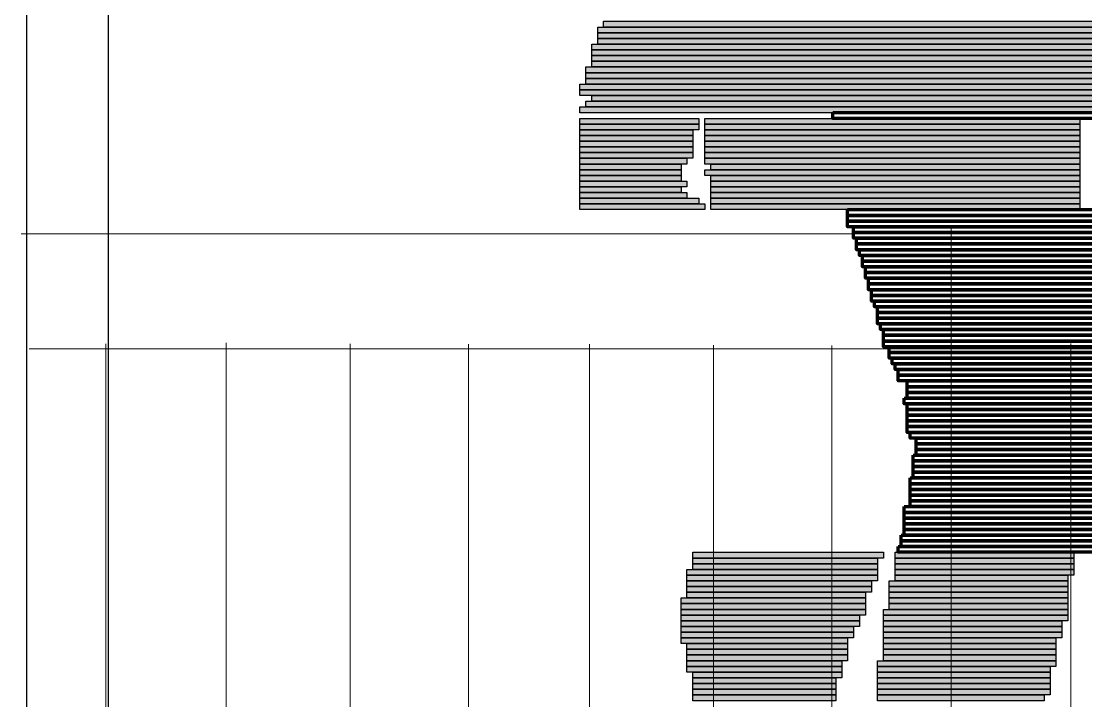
# Model space of a CAD drawing. Header units: millimetres. Extents: x 7 to 41668, y 3977 to 28530.
# Drawn here: x 16826 to 17973, y 15720 to 16451 of the extents above; entities that cross this region are included whole.
import ezdxf

# ---------------------------------------------------------------- set-up
doc = ezdxf.new("R2010")
doc.units = ezdxf.units.MM
doc.header["$LTSCALE"] = 50
doc.layers.add('00_Wand_Bestand', color=7, linetype='Continuous')
doc.layers.add('05_Linien_stark', color=7, linetype='Continuous')

msp = doc.modelspace()

# ---------------------------------------------------------------- hatches: boundary and pattern name
at = {"layer": '00_Wand_Bestand'}
for points in [[(17453.2, 16451.5), (18331.7, 16451.5), (18331.7, 16445.3), (17453.2, 16445.3)], [(17446.8, 16445.3), (18331.7, 16445.3), (18331.7, 16439.2), (17446.8, 16439.2)], [(17446.8, 16439.2), (18331.7, 16439.2), (18331.7, 16433), (17446.8, 16433)], [(17440.4, 16426.9), (18331.7, 16426.9), (18331.7, 16420.7), (17440.4, 16420.7)], [(17446.8, 16433), (18331.7, 16433), (18331.7, 16426.9), (17446.8, 16426.9)], [(17440.4, 16420.7), (18331.7, 16420.7), (18331.7, 16414.6), (17440.4, 16414.6)], [(17440.4, 16414.6), (18331.7, 16414.6), (18331.7, 16408.4), (17440.4, 16408.4)], [(17434, 16402.3), (18325.3, 16402.3), (18325.3, 16396.1), (17434, 16396.1)], [(17440.4, 16408.4), (18331.7, 16408.4), (18331.7, 16402.3), (17440.4, 16402.3)], [(17434, 16396.1), (18325.3, 16396.1), (18325.3, 16389.9), (17434, 16389.9)], [(17427.6, 16383.8), (18325.3, 16383.8), (18325.3, 16377.6), (17427.6, 16377.6)], [(17434, 16390), (18325.3, 16390), (18325.3, 16383.8), (17434, 16383.8)], [(17427.6, 16377.6), (18318.9, 16377.6), (18318.9, 16371.5), (17427.6, 16371.5)], [(17440.4, 16371.5), (18318.9, 16371.5), (18318.9, 16365.4), (17440.4, 16365.4)], [(17427.6, 16359.2), (18312.5, 16359.2), (18312.5, 16353), (17427.6, 16353)], [(17434, 16365.4), (18318.9, 16365.4), (18318.9, 16359.2), (17434, 16359.2)], [(17427.6, 16346.9), (17555.8, 16346.9), (17555.8, 16340.8), (17427.6, 16340.8)], [(17562.2, 16346.9), (17966.2, 16346.9), (17966.2, 16340.8), (17562.2, 16340.8)], [(17427.6, 16340.8), (17555.8, 16340.8), (17555.8, 16334.6), (17427.6, 16334.6)], [(17427.6, 16334.6), (17549.4, 16334.6), (17549.4, 16328.5), (17427.6, 16328.5)], [(17562.2, 16340.8), (17966.2, 16340.8), (17966.2, 16334.6), (17562.2, 16334.6)], [(17562.2, 16334.6), (17966.2, 16334.6), (17966.2, 16328.5), (17562.2, 16328.5)], [(17427.6, 16328.5), (17549.4, 16328.5), (17549.4, 16322.3), (17427.6, 16322.3)], [(17427.6, 16322.3), (17549.4, 16322.3), (17549.4, 16316.2), (17427.6, 16316.2)], [(17562.2, 16328.5), (17966.2, 16328.5), (17966.2, 16322.3), (17562.2, 16322.3)], [(17562.2, 16322.3), (17966.2, 16322.3), (17966.2, 16316.2), (17562.2, 16316.2)], [(17427.6, 16316.2), (17549.4, 16316.2), (17549.4, 16310), (17427.6, 16310)], [(17562.2, 16316.2), (17966.2, 16316.2), (17966.2, 16310), (17562.2, 16310)], [(17427.6, 16310), (17549.4, 16310), (17549.4, 16303.9), (17427.6, 16303.9)], [(17427.6, 16303.9), (17543, 16303.9), (17543, 16297.7), (17427.6, 16297.7)], [(17562.2, 16310), (17966.2, 16310), (17966.2, 16303.9), (17562.2, 16303.9)], [(17562.2, 16303.9), (17966.2, 16303.9), (17966.2, 16297.7), (17562.2, 16297.7)], [(17427.6, 16297.7), (17536.6, 16297.7), (17536.6, 16291.6), (17427.6, 16291.6)], [(17427.6, 16291.6), (17536.6, 16291.6), (17536.6, 16285.4), (17427.6, 16285.4)], [(17562.2, 16291.6), (17966.2, 16291.6), (17966.2, 16285.4), (17562.2, 16285.4)], [(17568.7, 16297.7), (17966.3, 16297.7), (17966.3, 16291.6), (17568.7, 16291.6)], [(17427.6, 16285.4), (17536.6, 16285.4), (17536.6, 16279.3), (17427.6, 16279.3)], [(17427.6, 16279.3), (17543, 16279.3), (17543, 16273.1), (17427.6, 16273.1)], [(17568.7, 16285.4), (17966.3, 16285.4), (17966.3, 16279.3), (17568.7, 16279.3)], [(17568.7, 16279.3), (17966.3, 16279.3), (17966.3, 16273.1), (17568.7, 16273.1)], [(17427.6, 16273.1), (17536.6, 16273.1), (17536.6, 16267), (17427.6, 16267)], [(17427.6, 16267), (17543, 16267), (17543, 16260.8), (17427.6, 16260.8)], [(17568.7, 16273.1), (17966.3, 16273.1), (17966.3, 16267), (17568.7, 16267)], [(17568.7, 16267), (17966.3, 16267), (17966.3, 16260.8), (17568.7, 16260.8)], [(17427.6, 16260.8), (17555.8, 16260.8), (17555.8, 16254.7), (17427.6, 16254.7)], [(17427.6, 16254.7), (17562.2, 16254.7), (17562.2, 16248.6), (17427.6, 16248.6)], [(17568.7, 16260.8), (17966.3, 16260.8), (17966.3, 16254.7), (17568.7, 16254.7)], [(17568.7, 16254.7), (17966.3, 16254.7), (17966.3, 16248.6), (17568.7, 16248.6)], [(17549.4, 15879.6), (17754.6, 15879.6), (17754.6, 15873.4), (17549.4, 15873.4)], [(17767.4, 15879.6), (17959.8, 15879.6), (17959.8, 15873.4), (17767.4, 15873.4)], [(17549.4, 15873.4), (17748.2, 15873.4), (17748.2, 15867.3), (17549.4, 15867.3)], [(17549.4, 15867.3), (17748.2, 15867.3), (17748.2, 15861.2), (17549.4, 15861.2)], [(17767.4, 15873.4), (17959.8, 15873.4), (17959.8, 15867.3), (17767.4, 15867.3)], [(17767.4, 15867.3), (17959.8, 15867.3), (17959.8, 15861.2), (17767.4, 15861.2)], [(17543, 15861.2), (17748.2, 15861.2), (17748.2, 15855), (17543, 15855)], [(17543, 15855), (17748.2, 15855), (17748.2, 15848.9), (17543, 15848.9)], [(17767.4, 15861.2), (17959.8, 15861.2), (17959.8, 15855), (17767.4, 15855)], [(17767.4, 15855), (17953.4, 15855), (17953.4, 15848.9), (17767.4, 15848.9)], [(17543, 15848.9), (17741.8, 15848.9), (17741.8, 15842.7), (17543, 15842.7)], [(17543, 15842.7), (17741.8, 15842.7), (17741.8, 15836.6), (17543, 15836.6)], [(17761, 15848.9), (17953.4, 15848.9), (17953.4, 15842.7), (17761, 15842.7)], [(17761, 15842.7), (17953.4, 15842.7), (17953.4, 15836.6), (17761, 15836.6)], [(17536.6, 15830.4), (17735.4, 15830.4), (17735.4, 15824.3), (17536.6, 15824.3)], [(17543, 15836.6), (17735.4, 15836.6), (17735.4, 15830.4), (17543, 15830.4)], [(17761, 15836.6), (17953.4, 15836.6), (17953.4, 15830.4), (17761, 15830.4)], [(17761, 15830.4), (17953.4, 15830.4), (17953.4, 15824.3), (17761, 15824.3)], [(17536.6, 15824.3), (17735.4, 15824.3), (17735.4, 15818.1), (17536.6, 15818.1)], [(17536.6, 15818.1), (17735.4, 15818.1), (17735.4, 15812), (17536.6, 15812)], [(17754.6, 15818.1), (17953.4, 15818.1), (17953.4, 15812), (17754.6, 15812)], [(17761, 15824.3), (17953.4, 15824.3), (17953.4, 15818.1), (17761, 15818.1)], [(17536.6, 15812), (17728.9, 15812), (17728.9, 15805.8), (17536.6, 15805.8)], [(17536.6, 15805.8), (17728.9, 15805.8), (17728.9, 15799.7), (17536.6, 15799.7)], [(17754.6, 15812), (17953.4, 15812), (17953.4, 15805.8), (17754.6, 15805.8)], [(17754.6, 15805.8), (17947, 15805.8), (17947, 15799.7), (17754.6, 15799.7)], [(17536.6, 15799.7), (17722.5, 15799.7), (17722.5, 15793.5), (17536.6, 15793.5)], [(17754.6, 15799.7), (17947, 15799.7), (17947, 15793.5), (17754.6, 15793.5)], [(17536.6, 15793.5), (17722.5, 15793.5), (17722.5, 15787.4), (17536.6, 15787.4)], [(17536.6, 15787.4), (17716.1, 15787.4), (17716.1, 15781.2), (17536.6, 15781.2)], [(17754.6, 15793.5), (17947, 15793.5), (17947, 15787.4), (17754.6, 15787.4)], [(17754.6, 15787.4), (17940.5, 15787.4), (17940.5, 15781.2), (17754.6, 15781.2)], [(17543, 15781.2), (17716.1, 15781.2), (17716.1, 15775.1), (17543, 15775.1)], [(17543, 15775.1), (17716.1, 15775.1), (17716.1, 15769), (17543, 15769)], [(17754.6, 15781.2), (17940.5, 15781.2), (17940.5, 15775.1), (17754.6, 15775.1)], [(17754.6, 15775.1), (17940.5, 15775.1), (17940.5, 15769), (17754.6, 15769)], [(17543, 15769), (17716.1, 15769), (17716.1, 15762.8), (17543, 15762.8)], [(17543, 15762.8), (17709.7, 15762.8), (17709.7, 15756.6), (17543, 15756.6)], [(17748.2, 15762.8), (17940.6, 15762.8), (17940.6, 15756.6), (17748.2, 15756.6)], [(17754.6, 15769), (17940.5, 15769), (17940.5, 15762.8), (17754.6, 15762.8)], [(17543, 15756.6), (17709.7, 15756.6), (17709.7, 15750.5), (17543, 15750.5)], [(17549.4, 15750.5), (17709.7, 15750.5), (17709.7, 15744.3), (17549.4, 15744.3)], [(17748.2, 15756.6), (17934.2, 15756.6), (17934.2, 15750.5), (17748.2, 15750.5)], [(17748.2, 15750.5), (17934.2, 15750.5), (17934.2, 15744.3), (17748.2, 15744.3)], [(17549.4, 15744.3), (17703.3, 15744.3), (17703.3, 15738.2), (17549.4, 15738.2)], [(17549.4, 15738.2), (17703.3, 15738.2), (17703.3, 15732.1), (17549.4, 15732.1)], [(17748.2, 15744.3), (17934.2, 15744.3), (17934.2, 15738.2), (17748.2, 15738.2)], [(17748.2, 15738.2), (17934.2, 15738.2), (17934.2, 15732.1), (17748.2, 15732.1)], [(17549.4, 15732.1), (17703.3, 15732.1), (17703.3, 15725.9), (17549.4, 15725.9)], [(17549.4, 15725.9), (17703.3, 15725.9), (17703.3, 15719.7), (17549.4, 15719.7)], [(17748.2, 15732.1), (17934.2, 15732.1), (17934.2, 15725.9), (17748.2, 15725.9)], [(17748.2, 15725.9), (17927.8, 15725.9), (17927.8, 15719.7), (17748.2, 15719.7)]]:
    msp.add_hatch(color=7, dxfattribs=at).paths.add_polyline_path(points)

# ---------------------------------------------------------------- linework, layer by layer
for points in [[(17453.2, 16451.5), (18331.7, 16451.5), (18331.7, 16445.3), (17453.2, 16445.3)], [(17446.8, 16445.3), (18331.7, 16445.3), (18331.7, 16439.2), (17446.8, 16439.2)], [(17446.8, 16439.2), (18331.7, 16439.2), (18331.7, 16433), (17446.8, 16433)], [(17440.4, 16426.9), (18331.7, 16426.9), (18331.7, 16420.7), (17440.4, 16420.7)], [(17446.8, 16433), (18331.7, 16433), (18331.7, 16426.9), (17446.8, 16426.9)], [(17440.4, 16420.7), (18331.7, 16420.7), (18331.7, 16414.6), (17440.4, 16414.6)], [(17440.4, 16414.6), (18331.7, 16414.6), (18331.7, 16408.4), (17440.4, 16408.4)], [(17434, 16402.3), (18325.3, 16402.3), (18325.3, 16396.1), (17434, 16396.1)], [(17440.4, 16408.4), (18331.7, 16408.4), (18331.7, 16402.3), (17440.4, 16402.3)], [(17434, 16396.1), (18325.3, 16396.1), (18325.3, 16389.9), (17434, 16389.9)], [(17427.6, 16383.8), (18325.3, 16383.8), (18325.3, 16377.6), (17427.6, 16377.6)], [(17434, 16390), (18325.3, 16390), (18325.3, 16383.8), (17434, 16383.8)], [(17427.6, 16377.6), (18318.9, 16377.6), (18318.9, 16371.5), (17427.6, 16371.5)], [(17440.4, 16371.5), (18318.9, 16371.5), (18318.9, 16365.4), (17440.4, 16365.4)], [(17427.6, 16359.2), (18312.5, 16359.2), (18312.5, 16353), (17427.6, 16353)], [(17434, 16365.4), (18318.9, 16365.4), (18318.9, 16359.2), (17434, 16359.2)], [(17427.6, 16346.9), (17555.8, 16346.9), (17555.8, 16340.8), (17427.6, 16340.8)], [(17562.2, 16346.9), (17966.2, 16346.9), (17966.2, 16340.8), (17562.2, 16340.8)], [(17427.6, 16340.8), (17555.8, 16340.8), (17555.8, 16334.6), (17427.6, 16334.6)], [(17427.6, 16334.6), (17549.4, 16334.6), (17549.4, 16328.5), (17427.6, 16328.5)], [(17562.2, 16340.8), (17966.2, 16340.8), (17966.2, 16334.6), (17562.2, 16334.6)], [(17562.2, 16334.6), (17966.2, 16334.6), (17966.2, 16328.5), (17562.2, 16328.5)], [(17427.6, 16328.5), (17549.4, 16328.5), (17549.4, 16322.3), (17427.6, 16322.3)], [(17427.6, 16322.3), (17549.4, 16322.3), (17549.4, 16316.2), (17427.6, 16316.2)], [(17562.2, 16328.5), (17966.2, 16328.5), (17966.2, 16322.3), (17562.2, 16322.3)], [(17562.2, 16322.3), (17966.2, 16322.3), (17966.2, 16316.2), (17562.2, 16316.2)], [(17427.6, 16316.2), (17549.4, 16316.2), (17549.4, 16310), (17427.6, 16310)], [(17562.2, 16316.2), (17966.2, 16316.2), (17966.2, 16310), (17562.2, 16310)], [(17427.6, 16310), (17549.4, 16310), (17549.4, 16303.9), (17427.6, 16303.9)], [(17427.6, 16303.9), (17543, 16303.9), (17543, 16297.7), (17427.6, 16297.7)], [(17562.2, 16310), (17966.2, 16310), (17966.2, 16303.9), (17562.2, 16303.9)], [(17562.2, 16303.9), (17966.2, 16303.9), (17966.2, 16297.7), (17562.2, 16297.7)], [(17427.6, 16297.7), (17536.6, 16297.7), (17536.6, 16291.6), (17427.6, 16291.6)], [(17427.6, 16291.6), (17536.6, 16291.6), (17536.6, 16285.4), (17427.6, 16285.4)], [(17562.2, 16291.6), (17966.2, 16291.6), (17966.2, 16285.4), (17562.2, 16285.4)], [(17568.7, 16297.7), (17966.3, 16297.7), (17966.3, 16291.6), (17568.7, 16291.6)], [(17427.6, 16285.4), (17536.6, 16285.4), (17536.6, 16279.3), (17427.6, 16279.3)], [(17427.6, 16279.3), (17543, 16279.3), (17543, 16273.1), (17427.6, 16273.1)], [(17568.7, 16285.4), (17966.3, 16285.4), (17966.3, 16279.3), (17568.7, 16279.3)], [(17568.7, 16279.3), (17966.3, 16279.3), (17966.3, 16273.1), (17568.7, 16273.1)], [(17427.6, 16273.1), (17536.6, 16273.1), (17536.6, 16267), (17427.6, 16267)], [(17427.6, 16267), (17543, 16267), (17543, 16260.8), (17427.6, 16260.8)], [(17568.7, 16273.1), (17966.3, 16273.1), (17966.3, 16267), (17568.7, 16267)], [(17568.7, 16267), (17966.3, 16267), (17966.3, 16260.8), (17568.7, 16260.8)], [(17427.6, 16260.8), (17555.8, 16260.8), (17555.8, 16254.7), (17427.6, 16254.7)], [(17427.6, 16254.7), (17562.2, 16254.7), (17562.2, 16248.6), (17427.6, 16248.6)], [(17568.7, 16260.8), (17966.3, 16260.8), (17966.3, 16254.7), (17568.7, 16254.7)], [(17568.7, 16254.7), (17966.3, 16254.7), (17966.3, 16248.6), (17568.7, 16248.6)], [(17549.4, 15879.6), (17754.6, 15879.6), (17754.6, 15873.4), (17549.4, 15873.4)], [(17767.4, 15879.6), (17959.8, 15879.6), (17959.8, 15873.4), (17767.4, 15873.4)], [(17549.4, 15873.4), (17748.2, 15873.4), (17748.2, 15867.3), (17549.4, 15867.3)], [(17549.4, 15867.3), (17748.2, 15867.3), (17748.2, 15861.2), (17549.4, 15861.2)], [(17767.4, 15873.4), (17959.8, 15873.4), (17959.8, 15867.3), (17767.4, 15867.3)], [(17767.4, 15867.3), (17959.8, 15867.3), (17959.8, 15861.2), (17767.4, 15861.2)], [(17543, 15861.2), (17748.2, 15861.2), (17748.2, 15855), (17543, 15855)], [(17543, 15855), (17748.2, 15855), (17748.2, 15848.9), (17543, 15848.9)], [(17767.4, 15861.2), (17959.8, 15861.2), (17959.8, 15855), (17767.4, 15855)], [(17767.4, 15855), (17953.4, 15855), (17953.4, 15848.9), (17767.4, 15848.9)], [(17543, 15848.9), (17741.8, 15848.9), (17741.8, 15842.7), (17543, 15842.7)], [(17543, 15842.7), (17741.8, 15842.7), (17741.8, 15836.6), (17543, 15836.6)], [(17761, 15848.9), (17953.4, 15848.9), (17953.4, 15842.7), (17761, 15842.7)], [(17761, 15842.7), (17953.4, 15842.7), (17953.4, 15836.6), (17761, 15836.6)], [(17536.6, 15830.4), (17735.4, 15830.4), (17735.4, 15824.3), (17536.6, 15824.3)], [(17543, 15836.6), (17735.4, 15836.6), (17735.4, 15830.4), (17543, 15830.4)], [(17761, 15836.6), (17953.4, 15836.6), (17953.4, 15830.4), (17761, 15830.4)], [(17761, 15830.4), (17953.4, 15830.4), (17953.4, 15824.3), (17761, 15824.3)], [(17536.6, 15824.3), (17735.4, 15824.3), (17735.4, 15818.1), (17536.6, 15818.1)], [(17536.6, 15818.1), (17735.4, 15818.1), (17735.4, 15812), (17536.6, 15812)], [(17754.6, 15818.1), (17953.4, 15818.1), (17953.4, 15812), (17754.6, 15812)], [(17761, 15824.3), (17953.4, 15824.3), (17953.4, 15818.1), (17761, 15818.1)], [(17536.6, 15812), (17728.9, 15812), (17728.9, 15805.8), (17536.6, 15805.8)], [(17536.6, 15805.8), (17728.9, 15805.8), (17728.9, 15799.7), (17536.6, 15799.7)], [(17754.6, 15812), (17953.4, 15812), (17953.4, 15805.8), (17754.6, 15805.8)], [(17754.6, 15805.8), (17947, 15805.8), (17947, 15799.7), (17754.6, 15799.7)], [(17536.6, 15799.7), (17722.5, 15799.7), (17722.5, 15793.5), (17536.6, 15793.5)], [(17754.6, 15799.7), (17947, 15799.7), (17947, 15793.5), (17754.6, 15793.5)], [(17536.6, 15793.5), (17722.5, 15793.5), (17722.5, 15787.4), (17536.6, 15787.4)], [(17536.6, 15787.4), (17716.1, 15787.4), (17716.1, 15781.2), (17536.6, 15781.2)], [(17754.6, 15793.5), (17947, 15793.5), (17947, 15787.4), (17754.6, 15787.4)], [(17754.6, 15787.4), (17940.5, 15787.4), (17940.5, 15781.2), (17754.6, 15781.2)], [(17543, 15781.2), (17716.1, 15781.2), (17716.1, 15775.1), (17543, 15775.1)], [(17543, 15775.1), (17716.1, 15775.1), (17716.1, 15769), (17543, 15769)], [(17754.6, 15781.2), (17940.5, 15781.2), (17940.5, 15775.1), (17754.6, 15775.1)], [(17754.6, 15775.1), (17940.5, 15775.1), (17940.5, 15769), (17754.6, 15769)], [(17543, 15769), (17716.1, 15769), (17716.1, 15762.8), (17543, 15762.8)], [(17543, 15762.8), (17709.7, 15762.8), (17709.7, 15756.6), (17543, 15756.6)], [(17748.2, 15762.8), (17940.6, 15762.8), (17940.6, 15756.6), (17748.2, 15756.6)], [(17754.6, 15769), (17940.5, 15769), (17940.5, 15762.8), (17754.6, 15762.8)], [(17543, 15756.6), (17709.7, 15756.6), (17709.7, 15750.5), (17543, 15750.5)], [(17549.4, 15750.5), (17709.7, 15750.5), (17709.7, 15744.3), (17549.4, 15744.3)], [(17748.2, 15756.6), (17934.2, 15756.6), (17934.2, 15750.5), (17748.2, 15750.5)], [(17748.2, 15750.5), (17934.2, 15750.5), (17934.2, 15744.3), (17748.2, 15744.3)], [(17549.4, 15744.3), (17703.3, 15744.3), (17703.3, 15738.2), (17549.4, 15738.2)], [(17549.4, 15738.2), (17703.3, 15738.2), (17703.3, 15732.1), (17549.4, 15732.1)], [(17748.2, 15744.3), (17934.2, 15744.3), (17934.2, 15738.2), (17748.2, 15738.2)], [(17748.2, 15738.2), (17934.2, 15738.2), (17934.2, 15732.1), (17748.2, 15732.1)], [(17549.4, 15732.1), (17703.3, 15732.1), (17703.3, 15725.9), (17549.4, 15725.9)], [(17549.4, 15725.9), (17703.3, 15725.9), (17703.3, 15719.7), (17549.4, 15719.7)], [(17748.2, 15732.1), (17934.2, 15732.1), (17934.2, 15725.9), (17748.2, 15725.9)], [(17748.2, 15725.9), (17927.8, 15725.9), (17927.8, 15719.7), (17748.2, 15719.7)]]:
    msp.add_lwpolyline(points, close=True, dxfattribs=at)
at = {"layer": '05_Linien_stark', "lineweight": 15}
for p, q in [((16825.7, 16222.6), (18825.6, 16222.6)), ((16825.7, 16222.6), (18825.6, 16222.6)), ((17827.8, 16229.6), (17827.8, 15119.6)), ((17827.8, 16229.6), (17827.8, 15119.6)), ((16916.6, 16104.2), (16916.6, 15222.9)), ((16916.6, 16104.2), (16916.6, 15222.9)), ((17046.3, 16105.1), (17046.3, 15223.7)), ((17046.3, 16105.1), (17046.3, 15223.7)), ((17180.2, 16104), (17180.2, 15222.6)), ((17180.2, 16104), (17180.2, 15222.6)), ((17307.6, 16103.9), (17307.6, 15222.6)), ((17307.6, 16103.9), (17307.6, 15222.6)), ((17956.5, 16104.3), (17956.5, 15222.9)), ((17956.5, 16104.3), (17956.5, 15222.9)), ((16834.2, 16098.7), (18825.2, 16098.7)), ((16834.2, 16098.7), (18825.2, 16098.7)), ((17437.8, 16103.6), (17437.8, 15222.3)), ((17437.8, 16103.6), (17437.8, 15222.3)), ((17571.7, 16102.5), (17571.7, 15221.2)), ((17571.7, 16102.5), (17571.7, 15221.2)), ((17699.2, 16102.4), (17699.2, 15221.1)), ((17699.2, 16102.4), (17699.2, 15221.1))]:
    msp.add_line(p, q, dxfattribs=at)
at = {"layer": '05_Linien_stark', "lineweight": 25}
msp.add_lwpolyline([(16831.7, 19283), (16919.4, 19283), (16919.4, 12190.4), (16831.7, 12190.4)], close=True, dxfattribs=at)
at = {"layer": '05_Linien_stark', "lineweight": 211}
for points in [[(17700.1, 16353.1), (18139.4, 16353.1), (18139.4, 16346.9), (17700.1, 16346.9)], [(17716.1, 16248.6), (18158.6, 16248.6), (18158.6, 16242.4), (17716.1, 16242.4)], [(17716.1, 16242.4), (18158.6, 16242.4), (18158.6, 16236.2), (17716.1, 16236.2)], [(17716.1, 16236.2), (18161.8, 16236.2), (18161.8, 16230.1), (17716.1, 16230.1)], [(17722.5, 16230.1), (18158.6, 16230.1), (18158.6, 16224), (17722.5, 16224)], [(17722.5, 16224), (18161.8, 16224), (18161.8, 16217.8), (17722.5, 16217.8)], [(17725.7, 16217.8), (18161.8, 16217.8), (18161.8, 16211.7), (17725.7, 16211.7)], [(17725.7, 16211.7), (18158.6, 16211.7), (18158.6, 16205.5), (17725.7, 16205.5)], [(17729, 16205.5), (18158.6, 16205.5), (18158.6, 16199.4), (17729, 16199.4)], [(17732.2, 16199.4), (18161.8, 16199.4), (18161.8, 16193.2), (17732.2, 16193.2)], [(17732.2, 16193.2), (18158.6, 16193.2), (18158.6, 16187.1), (17732.2, 16187.1)], [(17735.4, 16187.1), (18149, 16187.1), (18149, 16180.9), (17735.4, 16180.9)], [(17735.4, 16180.9), (18149, 16180.9), (18149, 16174.8), (17735.4, 16174.8)], [(17738.6, 16174.8), (18152.2, 16174.8), (18152.2, 16168.6), (17738.6, 16168.6)], [(17738.6, 16168.6), (18155.4, 16168.6), (18155.4, 16162.4), (17738.6, 16162.4)], [(17741.8, 16162.4), (18161.8, 16162.4), (18161.8, 16156.3), (17741.8, 16156.3)], [(17741.8, 16156.3), (18161.8, 16156.3), (18161.8, 16150.1), (17741.8, 16150.1)], [(17745, 16150.1), (18168.2, 16150.1), (18168.2, 16144), (17745, 16144)], [(17748.2, 16144), (18168.2, 16144), (18168.2, 16137.9), (17748.2, 16137.9)], [(17748.2, 16137.9), (18165, 16137.9), (18165, 16131.7), (17748.2, 16131.7)], [(17748.2, 16131.7), (18168.2, 16131.7), (18168.2, 16125.5), (17748.2, 16125.5)], [(17751.4, 16125.5), (18168.2, 16125.5), (18168.2, 16119.4), (17751.4, 16119.4)], [(17754.6, 16119.4), (18168.2, 16119.4), (18168.2, 16113.3), (17754.6, 16113.3)], [(17754.6, 16113.3), (18171.4, 16113.3), (18171.4, 16107.1), (17754.6, 16107.1)], [(17754.6, 16107.1), (18171.4, 16107.1), (18171.4, 16101), (17754.6, 16101)], [(17761, 16101), (18171.4, 16101), (18171.4, 16094.8), (17761, 16094.8)], [(17761, 16094.8), (18171.4, 16094.8), (18171.4, 16088.7), (17761, 16088.7)], [(17764.2, 16088.7), (18171.4, 16088.7), (18171.4, 16082.5), (17764.2, 16082.5)], [(17767.4, 16082.5), (18171.4, 16082.5), (18171.4, 16076.4), (17767.4, 16076.4)], [(17770.6, 16076.4), (18171.4, 16076.4), (18171.4, 16070.2), (17770.6, 16070.2)], [(17770.6, 16070.2), (18171.4, 16070.2), (18171.4, 16064.1), (17770.6, 16064.1)], [(17780.2, 16064.1), (18171.4, 16064.1), (18171.4, 16057.9), (17780.2, 16057.9)], [(17780.2, 16057.9), (18171.4, 16057.9), (18171.4, 16051.8), (17780.2, 16051.8)], [(17780.2, 16051.8), (18168.2, 16051.8), (18168.2, 16045.6), (17780.2, 16045.6)], [(17777, 16045.6), (18171.4, 16045.6), (18171.4, 16039.5), (17777, 16039.5)], [(17780.2, 16039.5), (18171.4, 16039.5), (18171.4, 16033.3), (17780.2, 16033.3)], [(17780.2, 16033.3), (18168.2, 16033.3), (18168.2, 16027.2), (17780.2, 16027.2)], [(17780.2, 16027.2), (18168.2, 16027.2), (18168.2, 16021.1), (17780.2, 16021.1)], [(17780.2, 16021), (18168.2, 16021), (18168.2, 16014.9), (17780.2, 16014.9)], [(17780.2, 16014.9), (18168.2, 16014.9), (18168.2, 16008.7), (17780.2, 16008.7)], [(17783.5, 16008.7), (18168.2, 16008.7), (18168.2, 16002.6), (17783.5, 16002.6)], [(17789.9, 16002.6), (18168.2, 16002.6), (18168.2, 15996.5), (17789.9, 15996.5)], [(17789.9, 15996.5), (18168.2, 15996.5), (18168.2, 15990.3), (17789.9, 15990.3)], [(17789.9, 15990.3), (18165, 15990.3), (18165, 15984.1), (17789.9, 15984.1)], [(17786.7, 15984.2), (18168.2, 15984.2), (18168.2, 15978), (17786.7, 15978)], [(17786.7, 15978), (18168.2, 15978), (18168.2, 15971.9), (17786.7, 15971.9)], [(17786.7, 15971.9), (18168.2, 15971.9), (18168.2, 15965.7), (17786.7, 15965.7)], [(17783.5, 15959.6), (18168.2, 15959.6), (18168.2, 15953.4), (17783.5, 15953.4)], [(17786.7, 15965.7), (18168.2, 15965.7), (18168.2, 15959.6), (17786.7, 15959.6)], [(17783.5, 15953.4), (18168.2, 15953.4), (18168.2, 15947.2), (17783.5, 15947.2)], [(17783.5, 15947.2), (18168.2, 15947.2), (18168.2, 15941.1), (17783.5, 15941.1)], [(17783.5, 15941.1), (18158.6, 15941.1), (18158.6, 15934.9), (17783.5, 15934.9)], [(17783.5, 15934.9), (18158.6, 15934.9), (18158.6, 15928.8), (17783.5, 15928.8)], [(17777.1, 15928.8), (18158.6, 15928.8), (18158.6, 15922.6), (17777.1, 15922.6)], [(17777.1, 15922.6), (18158.6, 15922.6), (18158.6, 15916.5), (17777.1, 15916.5)], [(17777.1, 15916.5), (18155.4, 15916.5), (18155.4, 15910.3), (17777.1, 15910.3)], [(17777.1, 15910.3), (18155.4, 15910.3), (18155.4, 15904.2), (17777.1, 15904.2)], [(17773.8, 15898), (18155.4, 15898), (18155.4, 15891.9), (17773.8, 15891.9)], [(17777.1, 15904.2), (18155.4, 15904.2), (18155.4, 15898), (17777.1, 15898)], [(17773.8, 15891.9), (18155.4, 15891.9), (18155.4, 15885.8), (17773.8, 15885.8)], [(17770.6, 15885.8), (18155.4, 15885.8), (18155.4, 15879.6), (17770.6, 15879.6)]]:
    msp.add_lwpolyline(points, close=True, dxfattribs=at)

doc.saveas('drawing.dxf')
